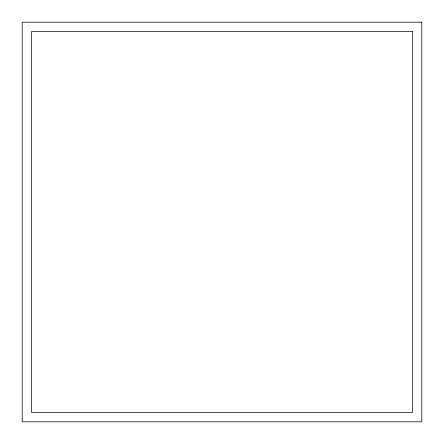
<?xml version="1.0" encoding="UTF-8"?>
<svg xmlns="http://www.w3.org/2000/svg" width="444" height="444" viewBox="0 0 444 444"><rect width="100%" height="100%" fill="white"/><g stroke="black" fill="none" stroke-linecap="round" stroke-linejoin="round"><path stroke-width="0.67" d="M421.8 22.2L22.2 22.2L22.2 421.8L421.8 421.8L421.8 22.2M412.476 31.524L31.524 31.524L31.524 412.476L412.476 412.476L412.476 31.524"/></g></svg>
